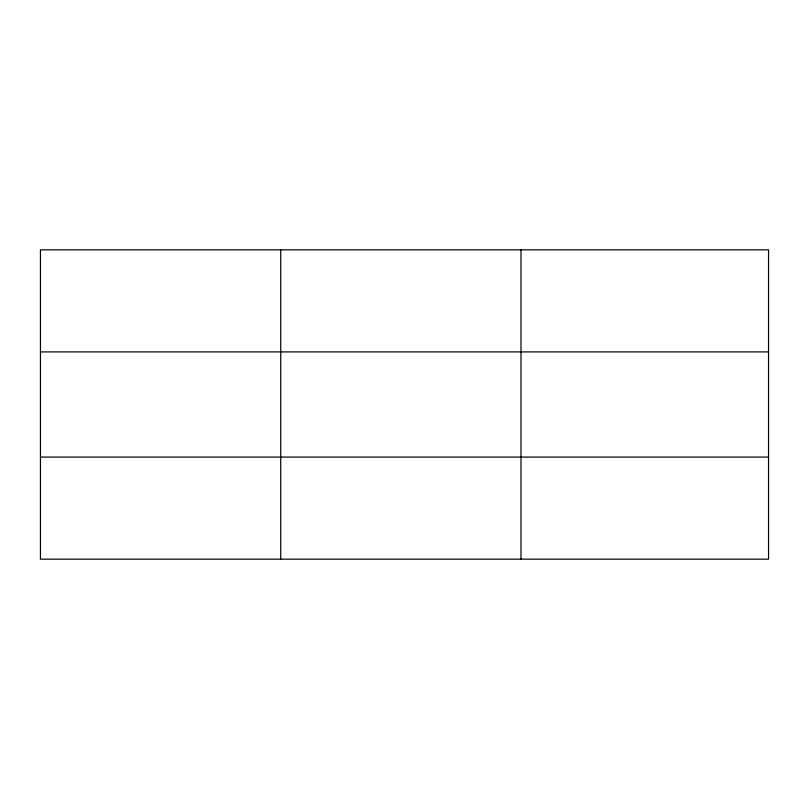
<?xml version="1.0" encoding="UTF-8"?>
<svg xmlns="http://www.w3.org/2000/svg" width="809" height="809" viewBox="0 0 809 809"><rect width="100%" height="100%" fill="white"/><g stroke="black" fill="none" stroke-linecap="round" stroke-linejoin="round"><path stroke-width="1.21" d="M280.723 249.839L280.723 559.161M520.996 249.839L520.996 559.161M768.55 457.085L768.55 559.161L40.45 559.161L40.45 249.839L768.55 249.839L768.55 457.085L40.45 457.085M40.45 351.915L768.55 351.915"/></g></svg>
